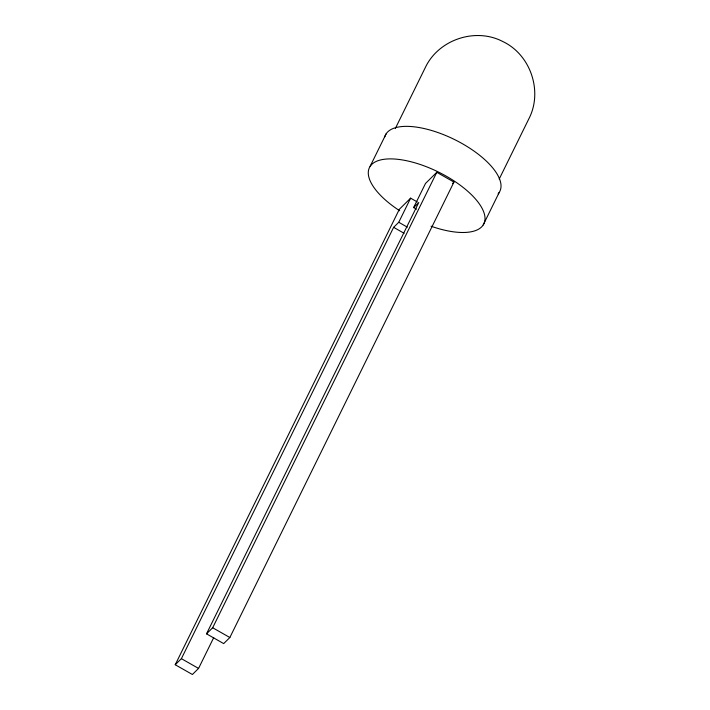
<?xml version="1.0" encoding="UTF-8"?>
<svg xmlns="http://www.w3.org/2000/svg" width="710" height="710" viewBox="0 0 710 710"><rect width="100%" height="100%" fill="white"/><g stroke="black" fill="none" stroke-linecap="round" stroke-linejoin="round"><path stroke-width="1.06" d="M370.096 166.397L386.107 133.87M395.31 128.528L425.361 67.45C438.594 39.52 475.487 27.211 502.804 41.535C530.698 54.697 543.106 91.59 528.772 118.987L499.201 179.08M213.719 637.607L198.56 668.421L192.401 674.5L175.228 664.737L399.331 209.299L410.62 198.161L417.294 201.951M175.228 664.737L181.387 658.658L393.624 227.333L398.754 222.274L410.62 198.161M413.628 207.577L425.494 183.464L436.783 172.317L453.956 182.079L229.854 637.518L223.694 643.597L206.521 633.835L418.758 202.519L413.628 207.577L416.495 209.21M206.521 633.835L212.68 627.755L436.783 172.317M483.191 224.981L499.201 192.454M452.447 183.57L453.956 182.079M398.754 222.274L407.336 227.156M393.624 227.333L404.123 233.297M212.68 627.755L229.854 637.518M181.387 658.658L198.56 668.421M399.677 210.746A63.749 26.439 26.2 0 1 386.746 159.013A63.749 26.439 26.2 0 1 480.084 204.977A63.749 26.439 26.2 0 1 431.085 226.215M384.696 137.03A63.749 26.439 26.2 0 1 455.296 139.923A63.749 26.439 26.2 0 1 498.127 193.848"/></g></svg>
